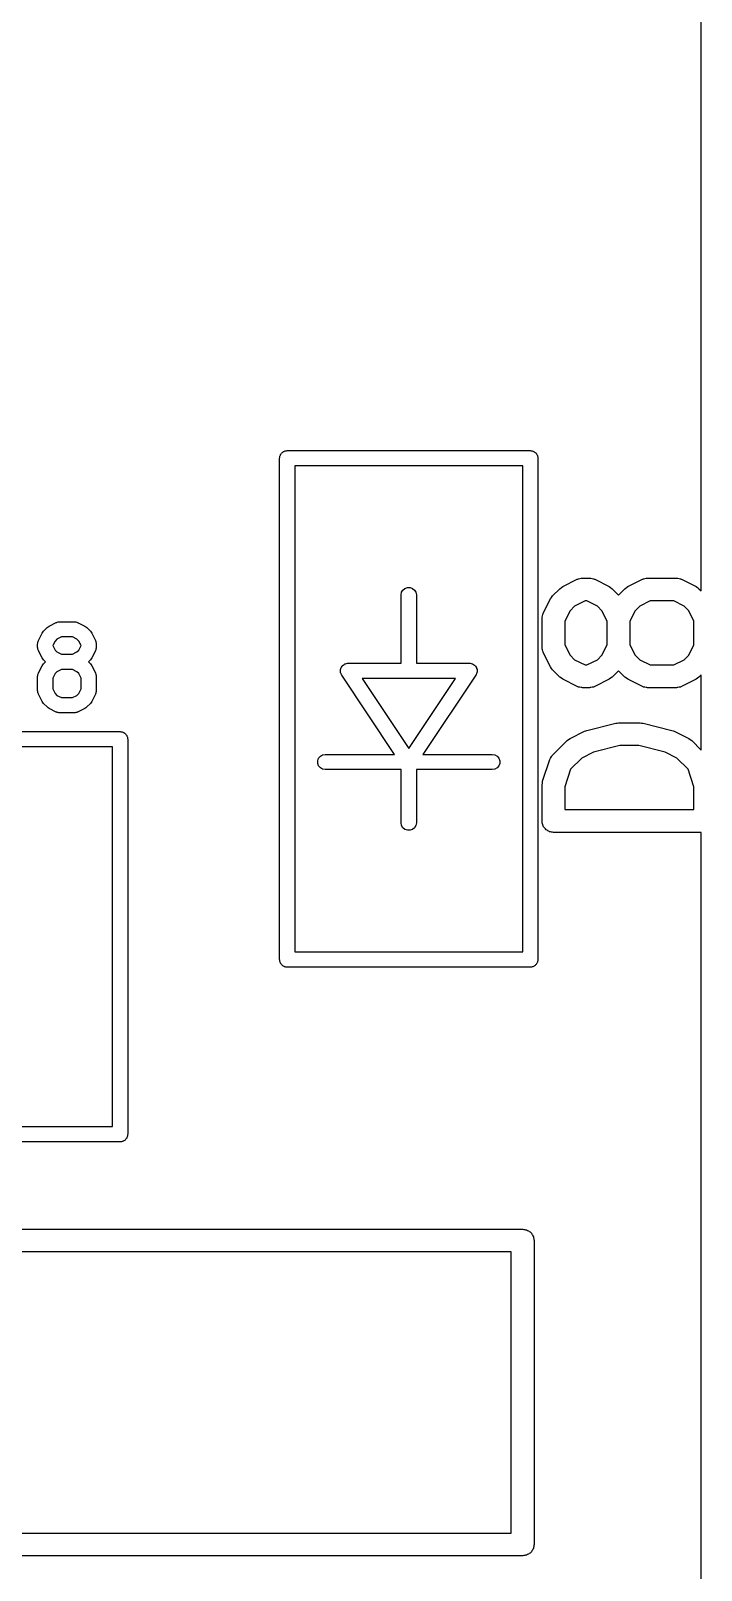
# Model space of a CAD drawing. Extents: x 1 to 57, y -99 to 45.
# Drawn here: x 42.51 to 46.92, y -23.67 to -13.54 of the extents above; entities that cross this region are included whole.
import ezdxf

# ---------------------------------------------------------------- set-up
doc = ezdxf.new("R2010")
doc.units = 0
doc.header["$MEASUREMENT"] = 0
doc.layers.add('BLACK', color=7, linetype='CONTINUOUS')

msp = doc.modelspace()

# ---------------------------------------------------------------- linework, layer by layer
at = {"layer": 'Black'}
for p, q in [((46.925, -17.2237), (46.925, -1)), ((44.165, -16.315), (44.1679, -16.3117)), ((44.1679, -16.3117), (44.1716, -16.3095)), ((44.1716, -16.3095), (44.175, -16.3067)), ((44.175, -16.3067), (44.1791, -16.3052)), ((44.1791, -16.3052), (44.1829, -16.303)), ((44.1829, -16.303), (44.1872, -16.3023)), ((44.1872, -16.3023), (44.1913, -16.3008)), ((44.1913, -16.3008), (44.1957, -16.3008)), ((44.1957, -16.3008), (44.2, -16.3)), ((44.2, -16.3), (45.8, -16.3)), ((45.8, -16.3), (45.8043, -16.3008)), ((45.8043, -16.3008), (45.8087, -16.3008)), ((45.8087, -16.3008), (45.8128, -16.3023)), ((45.8128, -16.3023), (45.8171, -16.303)), ((45.8171, -16.303), (45.8209, -16.3052)), ((45.8209, -16.3052), (45.825, -16.3067)), ((45.825, -16.3067), (45.8284, -16.3095)), ((45.8284, -16.3095), (45.8321, -16.3117)), ((45.8321, -16.3117), (45.835, -16.315)), ((44.15, -16.35), (44.1508, -16.3457)), ((44.15, -19.65), (44.15, -16.35)), ((44.1508, -16.3413), (44.1523, -16.3372)), ((44.1508, -16.3457), (44.1508, -16.3413)), ((44.1523, -16.3372), (44.153, -16.3329)), ((44.153, -16.3329), (44.1552, -16.3291)), ((44.1552, -16.3291), (44.1567, -16.325)), ((44.1567, -16.325), (44.1595, -16.3216)), ((44.1595, -16.3216), (44.1617, -16.3179)), ((44.1617, -16.3179), (44.165, -16.315)), ((44.25, -16.4), (44.25, -19.6)), ((45.75, -16.4), (44.25, -16.4)), ((45.75, -19.6), (45.75, -16.4)), ((45.835, -16.315), (45.8383, -16.3179)), ((45.8383, -16.3179), (45.8405, -16.3216)), ((45.8405, -16.3216), (45.8433, -16.325)), ((45.8433, -16.325), (45.8448, -16.3291)), ((45.8448, -16.3291), (45.847, -16.3329)), ((45.847, -16.3329), (45.8477, -16.3372)), ((45.8477, -16.3372), (45.8492, -16.3413)), ((45.8492, -16.3413), (45.8492, -16.3457)), ((45.8492, -16.3457), (45.85, -16.35)), ((45.85, -16.35), (45.85, -19.65)), ((44.953, -17.2329), (44.9617, -17.2179)), ((44.9617, -17.2179), (44.975, -17.2067)), ((44.975, -17.2067), (44.9913, -17.2008)), ((44.9913, -17.2008), (45.0087, -17.2008)), ((45.0087, -17.2008), (45.025, -17.2067)), ((45.025, -17.2067), (45.0383, -17.2179)), ((45.0383, -17.2179), (45.047, -17.2329)), ((45.947, -17.2565), (45.9946, -17.2089)), ((45.9946, -17.2089), (46.0044, -17.202)), ((46.0044, -17.202), (46.0141, -17.1948)), ((46.0141, -17.1948), (46.1093, -17.1472)), ((46.1093, -17.1472), (46.1135, -17.146)), ((46.1135, -17.146), (46.1172, -17.1438)), ((46.1172, -17.1438), (46.1259, -17.1423)), ((46.1259, -17.1423), (46.1343, -17.1398)), ((46.1343, -17.1398), (46.1386, -17.14)), ((46.1386, -17.14), (46.1429, -17.1393)), ((46.1429, -17.1393), (46.1905, -17.1393)), ((46.1905, -17.1393), (46.1947, -17.14)), ((46.1947, -17.14), (46.199, -17.1398)), ((46.199, -17.1398), (46.2075, -17.1423)), ((46.2075, -17.1423), (46.2161, -17.1438)), ((46.2161, -17.1438), (46.2199, -17.146)), ((46.2199, -17.146), (46.224, -17.1472)), ((46.224, -17.1472), (46.3193, -17.1948)), ((46.3193, -17.1948), (46.3289, -17.202)), ((46.3289, -17.202), (46.3387, -17.2089)), ((46.3387, -17.2089), (46.381, -17.2511)), ((46.381, -17.2511), (46.4232, -17.2089)), ((46.4232, -17.2089), (46.433, -17.202)), ((46.433, -17.202), (46.4426, -17.1948)), ((46.4426, -17.1948), (46.5379, -17.1472)), ((46.5379, -17.1472), (46.542, -17.146)), ((46.542, -17.146), (46.5458, -17.1438)), ((46.5458, -17.1438), (46.5544, -17.1423)), ((46.5544, -17.1423), (46.5629, -17.1398)), ((46.5629, -17.1398), (46.5672, -17.14)), ((46.5672, -17.14), (46.5714, -17.1393)), ((46.5714, -17.1393), (46.7619, -17.1393)), ((46.7619, -17.1393), (46.7662, -17.14)), ((46.7662, -17.14), (46.7705, -17.1398)), ((46.7705, -17.1398), (46.7789, -17.1423)), ((46.7789, -17.1423), (46.7876, -17.1438)), ((46.7876, -17.1438), (46.7913, -17.146)), ((46.7913, -17.146), (46.7954, -17.1472)), ((46.7954, -17.1472), (46.8907, -17.1948)), ((46.8907, -17.1948), (46.9003, -17.202)), ((46.9003, -17.202), (46.9102, -17.2089)), ((46.9102, -17.2089), (46.925, -17.2237)), ((44.95, -17.25), (44.953, -17.2329)), ((44.95, -17.7), (44.95, -17.25)), ((45.047, -17.2329), (45.05, -17.25)), ((45.05, -17.25), (45.05, -17.7)), ((45.8853, -17.3712), (45.9329, -17.276)), ((45.9329, -17.276), (45.9401, -17.2663)), ((45.9401, -17.2663), (45.947, -17.2565)), ((46.092, -17.3235), (46.0616, -17.3539)), ((46.1606, -17.2893), (46.092, -17.3235)), ((46.1728, -17.2893), (46.1606, -17.2893)), ((46.2413, -17.3235), (46.1728, -17.2893)), ((46.2717, -17.3539), (46.2413, -17.3235)), ((46.5206, -17.3235), (46.4902, -17.3539)), ((46.5891, -17.2893), (46.5206, -17.3235)), ((46.7442, -17.2893), (46.5891, -17.2893)), ((46.8127, -17.3235), (46.7442, -17.2893)), ((46.8431, -17.3539), (46.8127, -17.3235)), ((42.6853, -17.4292), (42.6911, -17.4282)), ((42.6911, -17.4282), (42.6967, -17.4265)), ((42.6967, -17.4265), (42.6995, -17.4267)), ((42.6995, -17.4267), (42.7024, -17.4262)), ((42.7024, -17.4262), (42.7976, -17.4262)), ((42.7976, -17.4262), (42.8005, -17.4267)), ((42.8005, -17.4267), (42.8033, -17.4265)), ((42.8033, -17.4265), (42.8089, -17.4282)), ((42.8089, -17.4282), (42.8147, -17.4292)), ((45.8774, -17.4048), (45.8781, -17.4005)), ((45.8774, -17.5952), (45.8774, -17.4048)), ((45.8779, -17.3962), (45.8804, -17.3878)), ((45.8781, -17.4005), (45.8779, -17.3962)), ((45.8804, -17.3878), (45.8819, -17.3791)), ((45.8819, -17.3791), (45.8841, -17.3754)), ((45.8841, -17.3754), (45.8853, -17.3712)), ((46.0616, -17.3539), (46.0274, -17.4225)), ((46.0274, -17.4225), (46.0274, -17.5775)), ((46.306, -17.4225), (46.2717, -17.3539)), ((46.306, -17.5775), (46.306, -17.4225)), ((46.4902, -17.3539), (46.456, -17.4225)), ((46.456, -17.4225), (46.456, -17.5775)), ((46.8774, -17.4225), (46.8431, -17.3539)), ((46.8774, -17.5775), (46.8774, -17.4225)), ((42.5624, -17.5491), (42.5862, -17.5014)), ((42.5862, -17.5014), (42.591, -17.495)), ((42.591, -17.495), (42.5956, -17.4885)), ((42.5956, -17.4885), (42.6194, -17.4646)), ((42.6194, -17.4646), (42.626, -17.46)), ((42.626, -17.46), (42.6324, -17.4553)), ((42.6324, -17.4553), (42.68, -17.4315)), ((42.68, -17.4315), (42.6828, -17.4306)), ((42.6828, -17.4306), (42.6853, -17.4292)), ((42.7142, -17.5262), (42.6844, -17.5411)), ((42.7858, -17.5262), (42.7142, -17.5262)), ((42.8156, -17.5411), (42.7858, -17.5262)), ((42.8147, -17.4292), (42.8172, -17.4306)), ((42.8172, -17.4306), (42.82, -17.4315)), ((42.82, -17.4315), (42.8676, -17.4553)), ((42.8676, -17.4553), (42.874, -17.4601)), ((42.874, -17.4601), (42.8806, -17.4646)), ((42.8806, -17.4646), (42.9044, -17.4885)), ((42.9044, -17.4885), (42.909, -17.495)), ((42.909, -17.495), (42.9138, -17.5014)), ((42.9138, -17.5014), (42.9376, -17.5491)), ((42.5571, -17.5714), (42.5576, -17.5686)), ((42.5571, -17.5952), (42.5571, -17.5714)), ((42.5576, -17.5981), (42.5571, -17.5952)), ((42.5575, -17.5657), (42.5591, -17.5601)), ((42.5576, -17.5686), (42.5575, -17.5657)), ((42.5575, -17.601), (42.5576, -17.5981)), ((42.5591, -17.6066), (42.5575, -17.601)), ((42.5591, -17.5601), (42.5602, -17.5543)), ((42.5602, -17.6123), (42.5591, -17.6066)), ((42.5602, -17.5543), (42.5616, -17.5518)), ((42.5616, -17.6148), (42.5602, -17.6123)), ((42.5616, -17.5518), (42.5624, -17.5491)), ((42.5624, -17.6176), (42.5616, -17.6148)), ((42.5862, -17.6652), (42.5624, -17.6176)), ((42.672, -17.5534), (42.6571, -17.5832)), ((42.6571, -17.5832), (42.6571, -17.5834)), ((42.6571, -17.5834), (42.672, -17.6132)), ((42.6844, -17.5411), (42.672, -17.5534)), ((42.672, -17.6132), (42.6844, -17.6256)), ((42.6844, -17.6256), (42.7142, -17.6405)), ((42.7858, -17.6405), (42.8156, -17.6256)), ((42.828, -17.5534), (42.8156, -17.5411)), ((42.8156, -17.6256), (42.828, -17.6132)), ((42.8429, -17.5832), (42.828, -17.5534)), ((42.828, -17.6132), (42.8429, -17.5834)), ((42.8429, -17.5834), (42.8429, -17.5832)), ((42.9376, -17.6176), (42.9138, -17.6652)), ((42.9376, -17.5491), (42.9384, -17.5518)), ((42.9384, -17.6148), (42.9376, -17.6176)), ((42.9384, -17.5518), (42.9398, -17.5543)), ((42.9398, -17.6123), (42.9384, -17.6148)), ((42.9398, -17.5543), (42.9409, -17.5601)), ((42.9409, -17.6066), (42.9398, -17.6123)), ((42.9409, -17.5601), (42.9425, -17.5657)), ((42.9425, -17.601), (42.9409, -17.6066)), ((42.9425, -17.5657), (42.9424, -17.5686)), ((42.9424, -17.5686), (42.9429, -17.5714)), ((42.9429, -17.5952), (42.9424, -17.5981)), ((42.9424, -17.5981), (42.9425, -17.601)), ((42.9429, -17.5714), (42.9429, -17.5952)), ((45.8781, -17.5995), (45.8774, -17.5952)), ((45.8779, -17.6038), (45.8781, -17.5995)), ((45.8804, -17.6122), (45.8779, -17.6038)), ((45.8819, -17.6209), (45.8804, -17.6122)), ((45.8841, -17.6246), (45.8819, -17.6209)), ((45.8853, -17.6288), (45.8841, -17.6246)), ((45.9329, -17.724), (45.8853, -17.6288)), ((46.0274, -17.5775), (46.0616, -17.646)), ((46.2717, -17.646), (46.306, -17.5775)), ((46.456, -17.5775), (46.4902, -17.646)), ((46.8431, -17.646), (46.8774, -17.5775)), ((42.5624, -17.7634), (42.5862, -17.7157)), ((42.591, -17.6717), (42.5862, -17.6652)), ((42.5862, -17.7157), (42.591, -17.7093)), ((42.5956, -17.6782), (42.591, -17.6717)), ((42.591, -17.7093), (42.5956, -17.7027)), ((42.6079, -17.6905), (42.5956, -17.6782)), ((42.5956, -17.7027), (42.6079, -17.6905)), ((42.7142, -17.6405), (42.7858, -17.6405)), ((42.9044, -17.6782), (42.8921, -17.6905)), ((42.8921, -17.6905), (42.9044, -17.7027)), ((42.909, -17.6717), (42.9044, -17.6782)), ((42.9044, -17.7027), (42.909, -17.7093)), ((42.9138, -17.6652), (42.909, -17.6717)), ((42.909, -17.7093), (42.9138, -17.7157)), ((42.9138, -17.7157), (42.9376, -17.7634)), ((44.5532, -17.7346), (44.5552, -17.7278)), ((44.5552, -17.7278), (44.5561, -17.7265)), ((44.5561, -17.7265), (44.5567, -17.725)), ((44.5567, -17.725), (44.5613, -17.7196)), ((44.5613, -17.7196), (44.5655, -17.7138)), ((44.5655, -17.7138), (44.5668, -17.7129)), ((44.5668, -17.7129), (44.5679, -17.7117)), ((44.5679, -17.7117), (44.574, -17.7081)), ((44.574, -17.7081), (44.5799, -17.7042)), ((44.5799, -17.7042), (44.5815, -17.7038)), ((44.5815, -17.7038), (44.5829, -17.703)), ((44.5829, -17.703), (44.5899, -17.7018)), ((44.5899, -17.7018), (44.5968, -17.7001)), ((44.5968, -17.7001), (44.5984, -17.7003)), ((44.5984, -17.7003), (44.6, -17.7)), ((44.6, -17.7), (44.95, -17.7)), ((45.05, -17.7), (45.4, -17.7)), ((45.4, -17.7), (45.4016, -17.7003)), ((45.4016, -17.7003), (45.4032, -17.7001)), ((45.4032, -17.7001), (45.4101, -17.7018)), ((45.4101, -17.7018), (45.4171, -17.703)), ((45.4171, -17.703), (45.4185, -17.7038)), ((45.4185, -17.7038), (45.4201, -17.7042)), ((45.4201, -17.7042), (45.426, -17.7081)), ((45.426, -17.7081), (45.4321, -17.7117)), ((45.4321, -17.7117), (45.4332, -17.7129)), ((45.4332, -17.7129), (45.4345, -17.7138)), ((45.4345, -17.7138), (45.4387, -17.7196)), ((45.4387, -17.7196), (45.4433, -17.725)), ((45.4433, -17.725), (45.4439, -17.7265)), ((45.4439, -17.7265), (45.4448, -17.7278)), ((45.4448, -17.7278), (45.4468, -17.7346)), ((45.9401, -17.7337), (45.9329, -17.724)), ((46.0616, -17.646), (46.092, -17.6765)), ((46.092, -17.6765), (46.1606, -17.7107)), ((46.1606, -17.7107), (46.1728, -17.7107)), ((46.1728, -17.7107), (46.2413, -17.6765)), ((46.2413, -17.6765), (46.2717, -17.646)), ((46.4902, -17.646), (46.5206, -17.6765)), ((46.5206, -17.6765), (46.5891, -17.7107)), ((46.5891, -17.7107), (46.7442, -17.7107)), ((46.7442, -17.7107), (46.8127, -17.6765)), ((46.8127, -17.6765), (46.8431, -17.646)), ((42.5571, -17.7857), (42.5576, -17.7829)), ((42.5571, -17.881), (42.5571, -17.7857)), ((42.5575, -17.78), (42.5591, -17.7744)), ((42.5576, -17.7829), (42.5575, -17.78)), ((42.5591, -17.7744), (42.5602, -17.7686)), ((42.5602, -17.7686), (42.5616, -17.7661)), ((42.5616, -17.7661), (42.5624, -17.7634)), ((42.672, -17.7677), (42.6571, -17.7975)), ((42.6571, -17.7975), (42.6571, -17.8691)), ((42.6844, -17.7554), (42.672, -17.7677)), ((42.7142, -17.7405), (42.6844, -17.7554)), ((42.7858, -17.7405), (42.7142, -17.7405)), ((42.8156, -17.7554), (42.7858, -17.7405)), ((42.828, -17.7677), (42.8156, -17.7554)), ((42.8429, -17.7975), (42.828, -17.7677)), ((42.8429, -17.8691), (42.8429, -17.7975)), ((42.9376, -17.7634), (42.9384, -17.7661)), ((42.9384, -17.7661), (42.9398, -17.7686)), ((42.9398, -17.7686), (42.9409, -17.7744)), ((42.9409, -17.7744), (42.9425, -17.78)), ((42.9425, -17.78), (42.9424, -17.7829)), ((42.9424, -17.7829), (42.9429, -17.7857)), ((42.9429, -17.7857), (42.9429, -17.881)), ((44.5503, -17.7445), (44.5508, -17.7429)), ((44.5508, -17.7516), (44.5503, -17.7445)), ((44.5508, -17.7413), (44.5532, -17.7346)), ((44.5508, -17.7429), (44.5508, -17.7413)), ((44.5508, -17.7587), (44.5508, -17.7516)), ((44.5513, -17.7602), (44.5508, -17.7587)), ((44.5514, -17.7618), (44.5513, -17.7602)), ((44.5543, -17.7683), (44.5514, -17.7618)), ((44.5567, -17.775), (44.5543, -17.7683)), ((44.5577, -17.7762), (44.5567, -17.775)), ((44.5584, -17.7777), (44.5577, -17.7762)), ((44.9066, -18.3), (44.5584, -17.7777)), ((44.6934, -17.8), (45, -18.2599)), ((45.3066, -17.8), (44.6934, -17.8)), ((45, -18.2599), (45.3066, -17.8)), ((45.4416, -17.7777), (45.0934, -18.3)), ((45.4423, -17.7762), (45.4416, -17.7777)), ((45.4433, -17.775), (45.4423, -17.7762)), ((45.4457, -17.7683), (45.4433, -17.775)), ((45.4486, -17.7618), (45.4457, -17.7683)), ((45.4468, -17.7346), (45.4492, -17.7413)), ((45.4487, -17.7602), (45.4486, -17.7618)), ((45.4492, -17.7587), (45.4487, -17.7602)), ((45.4492, -17.7413), (45.4492, -17.7429)), ((45.4492, -17.7429), (45.4497, -17.7445)), ((45.4497, -17.7445), (45.4492, -17.7516)), ((45.4492, -17.7516), (45.4492, -17.7587)), ((45.947, -17.7435), (45.9401, -17.7337)), ((45.9946, -17.7911), (45.947, -17.7435)), ((46.0044, -17.798), (45.9946, -17.7911)), ((46.0141, -17.8052), (46.0044, -17.798)), ((46.1093, -17.8528), (46.0141, -17.8052)), ((46.3193, -17.8052), (46.224, -17.8528)), ((46.3289, -17.798), (46.3193, -17.8052)), ((46.3387, -17.7911), (46.3289, -17.798)), ((46.381, -17.7489), (46.3387, -17.7911)), ((46.4232, -17.7911), (46.381, -17.7489)), ((46.433, -17.798), (46.4232, -17.7911)), ((46.4426, -17.8052), (46.433, -17.798)), ((46.5379, -17.8528), (46.4426, -17.8052)), ((46.8907, -17.8052), (46.7954, -17.8528)), ((46.9003, -17.798), (46.8907, -17.8052)), ((46.9102, -17.7911), (46.9003, -17.798)), ((46.925, -17.7763), (46.9102, -17.7911)), ((46.925, -18.2713), (46.925, -17.7763)), ((42.5576, -17.8838), (42.5571, -17.881)), ((42.5575, -17.8867), (42.5576, -17.8838)), ((42.5591, -17.8923), (42.5575, -17.8867)), ((42.5602, -17.8981), (42.5591, -17.8923)), ((42.5616, -17.9006), (42.5602, -17.8981)), ((42.5624, -17.9033), (42.5616, -17.9006)), ((42.5862, -17.9509), (42.5624, -17.9033)), ((42.6571, -17.8691), (42.672, -17.899)), ((42.672, -17.899), (42.6844, -17.9113)), ((42.6844, -17.9113), (42.7142, -17.9262)), ((42.7142, -17.9262), (42.7858, -17.9262)), ((42.7858, -17.9262), (42.8156, -17.9113)), ((42.8156, -17.9113), (42.828, -17.899)), ((42.828, -17.899), (42.8429, -17.8691)), ((42.9376, -17.9033), (42.9138, -17.9509)), ((42.9384, -17.9006), (42.9376, -17.9033)), ((42.9398, -17.8981), (42.9384, -17.9006)), ((42.9409, -17.8923), (42.9398, -17.8981)), ((42.9425, -17.8867), (42.9409, -17.8923)), ((42.9429, -17.881), (42.9424, -17.8838)), ((42.9424, -17.8838), (42.9425, -17.8867)), ((46.1135, -17.854), (46.1093, -17.8528)), ((46.1172, -17.8562), (46.1135, -17.854)), ((46.1259, -17.8577), (46.1172, -17.8562)), ((46.1343, -17.8602), (46.1259, -17.8577)), ((46.1386, -17.86), (46.1343, -17.8602)), ((46.1429, -17.8607), (46.1386, -17.86)), ((46.1905, -17.8607), (46.1429, -17.8607)), ((46.1947, -17.86), (46.1905, -17.8607)), ((46.199, -17.8602), (46.1947, -17.86)), ((46.2075, -17.8577), (46.199, -17.8602)), ((46.2161, -17.8562), (46.2075, -17.8577)), ((46.2199, -17.854), (46.2161, -17.8562)), ((46.224, -17.8528), (46.2199, -17.854)), ((46.542, -17.854), (46.5379, -17.8528)), ((46.5458, -17.8562), (46.542, -17.854)), ((46.5544, -17.8577), (46.5458, -17.8562)), ((46.5629, -17.8602), (46.5544, -17.8577)), ((46.5672, -17.86), (46.5629, -17.8602)), ((46.5714, -17.8607), (46.5672, -17.86)), ((46.7619, -17.8607), (46.5714, -17.8607)), ((46.7662, -17.86), (46.7619, -17.8607)), ((46.7705, -17.8602), (46.7662, -17.86)), ((46.7789, -17.8577), (46.7705, -17.8602)), ((46.7876, -17.8562), (46.7789, -17.8577)), ((46.7913, -17.854), (46.7876, -17.8562)), ((46.7954, -17.8528), (46.7913, -17.854)), ((42.591, -17.9574), (42.5862, -17.9509)), ((42.5956, -17.9639), (42.591, -17.9574)), ((42.6194, -17.9877), (42.5956, -17.9639)), ((42.626, -17.9923), (42.6194, -17.9877)), ((42.6324, -17.9971), (42.626, -17.9923)), ((42.68, -18.0209), (42.6324, -17.9971)), ((42.6828, -18.0217), (42.68, -18.0209)), ((42.6853, -18.0232), (42.6828, -18.0217)), ((42.6911, -18.0242), (42.6853, -18.0232)), ((42.6967, -18.0259), (42.6911, -18.0242)), ((42.6995, -18.0257), (42.6967, -18.0259)), ((42.7024, -18.0262), (42.6995, -18.0257)), ((42.7976, -18.0262), (42.7024, -18.0262)), ((42.8005, -18.0257), (42.7976, -18.0262)), ((42.8033, -18.0259), (42.8005, -18.0257)), ((42.809, -18.0242), (42.8033, -18.0259)), ((42.8147, -18.0232), (42.809, -18.0242)), ((42.8172, -18.0217), (42.8147, -18.0232)), ((42.82, -18.0209), (42.8172, -18.0217)), ((42.8676, -17.9971), (42.82, -18.0209)), ((42.874, -17.9923), (42.8676, -17.9971)), ((42.8806, -17.9877), (42.874, -17.9923)), ((42.9044, -17.9639), (42.8806, -17.9877)), ((42.909, -17.9574), (42.9044, -17.9639)), ((42.9138, -17.9509), (42.909, -17.9574)), ((46.1723, -18.1415), (46.3628, -18.0939)), ((46.3628, -18.0939), (46.3719, -18.0933)), ((46.3719, -18.0933), (46.381, -18.0917)), ((46.381, -18.0917), (46.5238, -18.0917)), ((46.5238, -18.0917), (46.5328, -18.0933)), ((46.5328, -18.0933), (46.542, -18.0939)), ((46.542, -18.0939), (46.7325, -18.1415)), ((37.9, -18.15), (43.1, -18.15)), ((43.1, -18.15), (43.1043, -18.1508)), ((43.1043, -18.1508), (43.1087, -18.1508)), ((43.1087, -18.1508), (43.1128, -18.1523)), ((43.1128, -18.1523), (43.1171, -18.153)), ((43.1171, -18.153), (43.1209, -18.1552)), ((43.1209, -18.1552), (43.125, -18.1567)), ((43.125, -18.1567), (43.1284, -18.1595)), ((43.1284, -18.1595), (43.1321, -18.1617)), ((43.1321, -18.1617), (43.135, -18.165)), ((43.135, -18.165), (43.1383, -18.1679)), ((43.1383, -18.1679), (43.1405, -18.1716)), ((43.1405, -18.1716), (43.1433, -18.175)), ((43.1433, -18.175), (43.1448, -18.1791)), ((43.1448, -18.1791), (43.147, -18.1829)), ((43.147, -18.1829), (43.1477, -18.1872)), ((43.1477, -18.1872), (43.1492, -18.1913)), ((43.1492, -18.1913), (43.1492, -18.1957)), ((43.1492, -18.1957), (43.15, -18.2)), ((43.15, -18.2), (43.15, -20.8)), ((45.947, -18.3041), (46.0422, -18.2089)), ((46.0422, -18.2089), (46.0521, -18.202)), ((46.0521, -18.202), (46.0617, -18.1948)), ((46.0617, -18.1948), (46.1569, -18.1472)), ((46.1569, -18.1472), (46.1648, -18.1449)), ((46.1648, -18.1449), (46.1723, -18.1415)), ((46.7325, -18.1415), (46.74, -18.1449)), ((46.74, -18.1449), (46.7478, -18.1472)), ((46.7478, -18.1472), (46.8431, -18.1948)), ((46.8431, -18.1948), (46.8527, -18.202)), ((46.8527, -18.202), (46.8626, -18.2089)), ((46.8626, -18.2089), (46.925, -18.2713)), ((43.05, -18.25), (37.95, -18.25)), ((43.05, -20.75), (43.05, -18.25)), ((44.4008, -18.3413), (44.4067, -18.325)), ((44.4067, -18.325), (44.4179, -18.3117)), ((44.4179, -18.3117), (44.4329, -18.303)), ((44.4329, -18.303), (44.45, -18.3)), ((44.45, -18.3), (44.9066, -18.3)), ((45.0934, -18.3), (45.55, -18.3)), ((45.55, -18.3), (45.5671, -18.303)), ((45.5671, -18.303), (45.5821, -18.3117)), ((45.5821, -18.3117), (45.5933, -18.325)), ((45.5933, -18.325), (45.5992, -18.3413)), ((45.8812, -18.4763), (45.9288, -18.3334)), ((45.9288, -18.3334), (45.9309, -18.3296)), ((45.9309, -18.3296), (45.932, -18.3254)), ((45.932, -18.3254), (45.9371, -18.3182)), ((45.9371, -18.3182), (45.9413, -18.3105)), ((45.9413, -18.3105), (45.9445, -18.3076)), ((45.9445, -18.3076), (45.947, -18.3041)), ((46.1397, -18.3235), (46.0656, -18.3977)), ((46.2167, -18.285), (46.1397, -18.3235)), ((46.3902, -18.2417), (46.2167, -18.285)), ((46.5146, -18.2417), (46.3902, -18.2417)), ((46.6881, -18.285), (46.5146, -18.2417)), ((46.7651, -18.3235), (46.6881, -18.285)), ((46.8392, -18.3977), (46.7651, -18.3235)), ((44.4008, -18.3587), (44.4008, -18.3413)), ((44.4067, -18.375), (44.4008, -18.3587)), ((44.4179, -18.3883), (44.4067, -18.375)), ((44.4329, -18.397), (44.4179, -18.3883)), ((44.45, -18.4), (44.4329, -18.397)), ((44.95, -18.4), (44.45, -18.4)), ((44.95, -18.75), (44.95, -18.4)), ((45.55, -18.4), (45.05, -18.4)), ((45.05, -18.4), (45.05, -18.75)), ((45.5671, -18.397), (45.55, -18.4)), ((45.5821, -18.3883), (45.5671, -18.397)), ((45.5933, -18.375), (45.5821, -18.3883)), ((45.5992, -18.3587), (45.5933, -18.375)), ((45.5992, -18.3413), (45.5992, -18.3587)), ((46.0656, -18.3977), (46.0274, -18.5122)), ((46.8774, -18.5122), (46.8392, -18.3977)), ((45.8774, -18.5), (45.8795, -18.4882)), ((45.8774, -18.7381), (45.8774, -18.5)), ((45.8795, -18.4882), (45.8812, -18.4763)), ((46.0274, -18.5122), (46.0274, -18.6631)), ((46.8774, -18.6631), (46.8774, -18.5122)), ((45.8785, -18.7446), (45.8774, -18.7381)), ((45.8785, -18.7511), (45.8785, -18.7446)), ((46.0274, -18.6631), (46.8774, -18.6631)), ((44.953, -18.7671), (44.95, -18.75)), ((44.9617, -18.7821), (44.953, -18.7671)), ((44.975, -18.7933), (44.9617, -18.7821)), ((44.9913, -18.7992), (44.975, -18.7933)), ((45.0087, -18.7992), (44.9913, -18.7992)), ((45.025, -18.7933), (45.0087, -18.7992)), ((45.0383, -18.7821), (45.025, -18.7933)), ((45.047, -18.7671), (45.0383, -18.7821)), ((45.05, -18.75), (45.047, -18.7671)), ((45.8808, -18.7573), (45.8785, -18.7511)), ((45.8819, -18.7637), (45.8808, -18.7573)), ((45.8852, -18.7694), (45.8819, -18.7637)), ((45.8874, -18.7756), (45.8852, -18.7694)), ((45.8916, -18.7806), (45.8874, -18.7756)), ((45.8949, -18.7863), (45.8916, -18.7806)), ((45.9, -18.7905), (45.8949, -18.7863)), ((45.9042, -18.7955), (45.9, -18.7905)), ((45.9099, -18.7988), (45.9042, -18.7955)), ((45.9149, -18.803), (45.9099, -18.7988)), ((45.921, -18.8053), (45.9149, -18.803)), ((45.9267, -18.8086), (45.921, -18.8053)), ((45.9332, -18.8097), (45.9267, -18.8086)), ((45.9394, -18.812), (45.9332, -18.8097)), ((45.9459, -18.812), (45.9394, -18.812)), ((45.9524, -18.8131), (45.9459, -18.812)), ((46.925, -18.8131), (45.9524, -18.8131)), ((46.925, -41.5019), (46.925, -18.8131)), ((44.1508, -19.6543), (44.15, -19.65)), ((44.1508, -19.6587), (44.1508, -19.6543)), ((44.25, -19.6), (45.75, -19.6)), ((45.85, -19.65), (45.8492, -19.6543)), ((45.8492, -19.6543), (45.8492, -19.6587)), ((44.1523, -19.6628), (44.1508, -19.6587)), ((44.153, -19.6671), (44.1523, -19.6628)), ((44.1552, -19.6709), (44.153, -19.6671)), ((44.1567, -19.675), (44.1552, -19.6709)), ((44.1595, -19.6784), (44.1567, -19.675)), ((44.1617, -19.6821), (44.1595, -19.6784)), ((44.165, -19.685), (44.1617, -19.6821)), ((44.1679, -19.6883), (44.165, -19.685)), ((44.1716, -19.6905), (44.1679, -19.6883)), ((44.175, -19.6933), (44.1716, -19.6905)), ((44.1791, -19.6948), (44.175, -19.6933)), ((44.1829, -19.697), (44.1791, -19.6948)), ((44.1872, -19.6977), (44.1829, -19.697)), ((44.1913, -19.6992), (44.1872, -19.6977)), ((44.1957, -19.6992), (44.1913, -19.6992)), ((44.2, -19.7), (44.1957, -19.6992)), ((45.8, -19.7), (44.2, -19.7)), ((45.8043, -19.6992), (45.8, -19.7)), ((45.8087, -19.6992), (45.8043, -19.6992)), ((45.8128, -19.6977), (45.8087, -19.6992)), ((45.8171, -19.697), (45.8128, -19.6977)), ((45.8209, -19.6948), (45.8171, -19.697)), ((45.825, -19.6933), (45.8209, -19.6948)), ((45.8284, -19.6905), (45.825, -19.6933)), ((45.8321, -19.6883), (45.8284, -19.6905)), ((45.835, -19.685), (45.8321, -19.6883)), ((45.8383, -19.6821), (45.835, -19.685)), ((45.8405, -19.6784), (45.8383, -19.6821)), ((45.8433, -19.675), (45.8405, -19.6784)), ((45.8448, -19.6709), (45.8433, -19.675)), ((45.847, -19.6671), (45.8448, -19.6709)), ((45.8477, -19.6628), (45.847, -19.6671)), ((45.8492, -19.6587), (45.8477, -19.6628)), ((37.95, -20.75), (43.05, -20.75)), ((43.1, -20.85), (37.9, -20.85)), ((43.1043, -20.8492), (43.1, -20.85)), ((43.1087, -20.8492), (43.1043, -20.8492)), ((43.1128, -20.8477), (43.1087, -20.8492)), ((43.1171, -20.847), (43.1128, -20.8477)), ((43.1209, -20.8448), (43.1171, -20.847)), ((43.125, -20.8433), (43.1209, -20.8448)), ((43.1284, -20.8405), (43.125, -20.8433)), ((43.1321, -20.8383), (43.1284, -20.8405)), ((43.135, -20.835), (43.1321, -20.8383)), ((43.1383, -20.8321), (43.135, -20.835)), ((43.1405, -20.8284), (43.1383, -20.8321)), ((43.1433, -20.825), (43.1405, -20.8284)), ((43.1448, -20.8209), (43.1433, -20.825)), ((43.147, -20.8171), (43.1448, -20.8209)), ((43.1477, -20.8128), (43.147, -20.8171)), ((43.1492, -20.8087), (43.1477, -20.8128)), ((43.15, -20.8), (43.1492, -20.8043)), ((43.1492, -20.8043), (43.1492, -20.8087)), ((42.25, -21.425), (45.75, -21.425)), ((45.75, -21.425), (45.7565, -21.4261)), ((45.7565, -21.4261), (45.763, -21.4261)), ((45.763, -21.4261), (45.7692, -21.4284)), ((45.7692, -21.4284), (45.7757, -21.4295)), ((45.7757, -21.4295), (45.7813, -21.4328)), ((45.7813, -21.4328), (45.7875, -21.435)), ((45.7875, -21.435), (45.7925, -21.4393)), ((45.7925, -21.4393), (45.7982, -21.4425)), ((45.7982, -21.4425), (45.8024, -21.4476)), ((45.8024, -21.4476), (45.8075, -21.4518)), ((45.8075, -21.4518), (45.8107, -21.4575)), ((45.8107, -21.4575), (45.815, -21.4625)), ((45.815, -21.4625), (45.8172, -21.4687)), ((45.8172, -21.4687), (45.8205, -21.4743)), ((45.8205, -21.4743), (45.8216, -21.4808)), ((45.8216, -21.4808), (45.8239, -21.487)), ((45.675, -21.575), (42.325, -21.575)), ((45.675, -23.425), (45.675, -21.575)), ((45.8239, -21.487), (45.8239, -21.4935)), ((45.8239, -21.4935), (45.825, -21.5)), ((45.825, -21.5), (45.825, -23.5)), ((42.325, -23.425), (45.675, -23.425)), ((45.825, -23.5), (45.8239, -23.5065)), ((45.8239, -23.5065), (45.8239, -23.513)), ((45.75, -23.575), (42.25, -23.575)), ((45.7565, -23.5739), (45.75, -23.575)), ((45.763, -23.5739), (45.7565, -23.5739)), ((45.7692, -23.5716), (45.763, -23.5739)), ((45.7757, -23.5705), (45.7692, -23.5716)), ((45.7813, -23.5672), (45.7757, -23.5705)), ((45.7875, -23.565), (45.7813, -23.5672)), ((45.7925, -23.5607), (45.7875, -23.565)), ((45.7982, -23.5575), (45.7925, -23.5607)), ((45.8024, -23.5524), (45.7982, -23.5575)), ((45.8075, -23.5482), (45.8024, -23.5524)), ((45.8107, -23.5425), (45.8075, -23.5482)), ((45.815, -23.5375), (45.8107, -23.5425)), ((45.8172, -23.5313), (45.815, -23.5375)), ((45.8205, -23.5257), (45.8172, -23.5313)), ((45.8216, -23.5192), (45.8205, -23.5257)), ((45.8239, -23.513), (45.8216, -23.5192))]:
    msp.add_line(p, q, dxfattribs=at)

doc.saveas('drawing.dxf')
